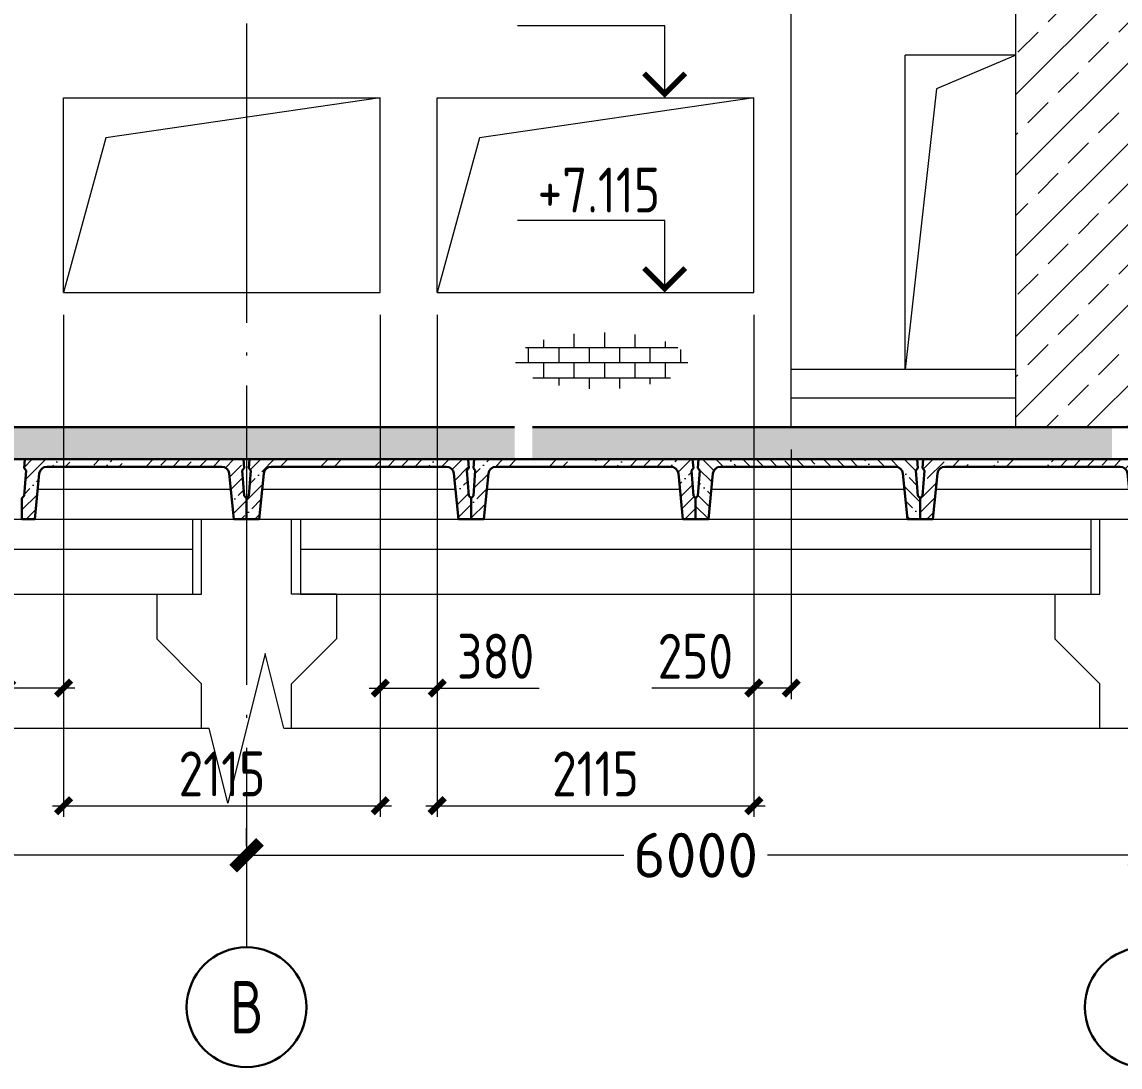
# Model space of a CAD drawing. Extents: x -965262 to 1142518, y -357520 to 71675.
# Drawn here: x 912910 to 920245, y -226275 to -219293 of the extents above; entities that cross this region are included whole.
import ezdxf

# ---------------------------------------------------------------- set-up
doc = ezdxf.new("R2010")
doc.units = 0
doc.header["$LTSCALE"] = 10
doc.linetypes.add('DOTE', pattern=[2.4200000000000004, 2, -0.2, 0.02, -0.2])
doc.layers.get('0').update_dxf_attribs({"linetype": 'CONTINUOUS', "lineweight": 30})
doc.layers.get('Defpoints').update_dxf_attribs({"linetype": 'CONTINUOUS'})
doc.layers.add('DOTE', color=7, linetype='DOTE', lineweight=9)
doc.styles.add('GOST 2.304', font='isocpeur.ttf', dxfattribs={"width": 0.75, "height": 250})
doc.styles.get("Standard").update_dxf_attribs({"font": 'isocpeur.ttf', "height": 300})
doc.styles.add('ГОСТ 2м', font='isocpeur.ttf', dxfattribs={"width": 0.8, "height": 250})
doc.dimstyles.get("Standard").update_dxf_attribs({"dimscale": 100, "dimtxt": 300, "dimasz": 1.8, "dimexe": 1.8, "dimexo": 0.625, "dimgap": 0.9, "dimtad": 0, "dimdec": 0, "dimzin": 0, "dimdsep": 46, "dimtxsty": 'Standard', "dimblk": 'ARCHTICK', "dimcen": 0.9, "dimclrd": 256, "dimclre": 256, "dimclrt": 256, "dimadec": 0, "dimazin": 0, "dimtfac": 1, "dimtdec": 0, "dimtofl": 0, "dimtmove": 0, "dimatfit": 3, "dimfxl": 1, "dimtolj": 1, "dimtzin": 0, "dimlwd": 15, "dimlwe": 15, "dimarcsym": 0})
doc.dimstyles.new('ГОСТ 2м', dxfattribs={"dimtxt": 250, "dimasz": 100, "dimexe": 75, "dimexo": 150, "dimgap": 62.5, "dimtad": 1, "dimdec": 0, "dimtxsty": 'ГОСТ 2м', "dimblk": 'ARCHTICK', "dimcen": 150, "dimdle": 75, "dimclrd": 256, "dimclre": 256, "dimclrt": 256, "dimadec": 0, "dimazin": 0, "dimtfac": 1, "dimtdec": 0, "dimtmove": 0, "dimatfit": 3, "dimldrblk": 'OBLIQUE', "dimfxl": 1, "dimlwd": 15, "dimlwe": 15, "dimarcsym": 0})

# ---------------------------------------------------------------- blocks, each defined once
blk = doc.blocks.new('y')
at = {"lineweight": 15}
h = blk.add_hatch(dxfattribs=at)
h.set_pattern_fill('ANSI35', color=256, scale=20, angle=90, style=0)
h.set_pattern_definition([(135, (-71939.61686891678, 175751.5078694499), (-89.80256121069154, -89.80256121069152), []), (135, (-71939.61686891678, 175841.3104694499), (-89.80256121069154, -89.80256121069152), [158.75, -31.75, 0, -31.75])])
edge = h.paths.add_edge_path()
edge.add_ellipse((16945.92276165599, 173767.7838976608), major_axis=(35.35533905933786, 35.35533905933786), ratio=0.9999999999995799, start_angle=45.0000000000287, end_angle=129.2894068624969)
edge.add_line((16896.17090214556, 173772.7590836118), (16865.67338355049, 173467.7838976608))
edge.add_line((16865.67338355037, 173467.7838976608), (16780.67338355037, 173467.7838976608))
edge.add_line((16780.67338355037, 173467.7838976608), (16780.67338355037, 173607.7838976608))
edge.add_line((16780.67338355037, 173607.7838976608), (16795.83821871527, 173622.7838976608))
edge.add_line((16795.83821871527, 173622.7838976608), (16808.91514179227, 173792.7838976606))
edge.add_line((16808.91514179227, 173792.7838976607), (16796.05799893499, 173807.7838976608))
edge.add_line((16796.05799893499, 173807.7838976608), (16800.67338355037, 173867.7838976608))
edge.add_line((16800.67338355037, 173867.7838976608), (18260.67338355037, 173867.7838976608))
edge.add_line((18260.67338355037, 173867.7838976608), (18265.28876816574, 173807.7838976608))
edge.add_line((18265.28876816574, 173807.7838976608), (18252.43162530847, 173792.7838976608))
edge.add_line((18252.43162530847, 173792.7838976608), (18265.50854838546, 173622.7838976608))
edge.add_line((18265.50854838546, 173622.7838976608), (18280.67338355037, 173607.7838976608))
edge.add_line((18280.67338355037, 173607.7838976608), (18280.67338355037, 173467.7838976608))
edge.add_line((18280.67338355037, 173467.7838976608), (18195.67338355037, 173467.7838976608))
edge.add_line((18195.67338355037, 173467.7838976608), (18165.17586495529, 173772.7590836118))
edge.add_ellipse((18115.42400544486, 173767.7838976608), major_axis=(-35.35533905933542, 35.35533905933542), ratio=0.9999999999994393, start_angle=230.7105931375088, end_angle=314.9999999999839)
edge.add_line((18115.42400544486, 173817.7838976608), (16945.92276165611, 173817.7838976608))
h.paths.add_polyline_path([(17610.67338315689, 173817.7838976608), (17450.67338315689, 173817.7838976608), (17450.67338315689, 173867.7838976608), (17610.67338315689, 173867.7838976608)], flags=17)
h.paths.add_polyline_path([(17960.67338355037, 173817.7838976608), (17800.67336064647, 173817.7838976608), (17800.67336064647, 173867.7824385916), (17960.67338355037, 173867.7824385916)], flags=17)
for p, q in [((16800.67338355037, 173867.7838976608), (16796.05799893499, 173807.7838976608)), ((18260.67338355037, 173867.7838976608), (16800.67338355037, 173867.7838976608)), ((18260.67338355037, 173867.7838976608), (18265.28876816574, 173807.7838976608)), ((16808.91514179227, 173792.7838976608), (16795.83821871539, 173622.7838976608)), ((16808.91514179227, 173792.7838976608), (16796.05799893499, 173807.7838976608)), ((16896.17090214556, 173772.7590836118), (16865.67338355037, 173467.7838976608)), ((18115.42400544486, 173817.7838976608), (16945.92276165599, 173817.7838976608)), ((18165.17586495529, 173772.7590836118), (18195.67338355037, 173467.7838976608)), ((18252.43162530859, 173792.7838976608), (18265.28876816574, 173807.7838976608)), ((18252.43162530859, 173792.7838976608), (18265.50854838546, 173622.7838976608)), ((16780.67338355037, 173607.7838976608), (16795.83821871539, 173622.7838976608)), ((18280.67338355037, 173607.7838976608), (18265.50854838535, 173622.7838976608)), ((16780.67338355037, 173607.7838976608), (16780.67338355037, 173467.7838976608)), ((18280.67338355037, 173607.7838976608), (18280.67338355037, 173467.7838976608)), ((18280.67338355049, 173607.7838976608), (18280.67338355049, 173467.7838976608)), ((16780.67338355037, 173467.7838976608), (16865.67338355037, 173467.7838976608)), ((18280.67338355037, 173467.7838976608), (18195.67338355037, 173467.7838976608))]:
    blk.add_line(p, q)
for p, q in [((18175.67338355037, 173667.7838976608), (16885.67338355049, 173667.7838976608)), ((18195.67338355037, 173467.7838976608), (16865.67338355037, 173467.7838976608))]:
    blk.add_line(p, q, dxfattribs=at)
for centre, start, end in [((16945.92276165599, 173767.7838976608), 90, 174.2894068631641), ((18115.42400544486, 173767.7838976608), 5.710593136835943, 90)]:
    blk.add_arc(centre, 50, start, end)
blk = doc.blocks.new('_ArchTick')
at = {"color": 0, "linetype": 'ByBlock', "lineweight": 0, "const_width": 0.4}
blk.add_lwpolyline([(-0.5, -0.5), (0.5, 0.5)], dxfattribs=at)
blk = doc.blocks.new('*D2238')
at = {"lineweight": 15, "transparency": 16777216}
for p, q in [((914410.1801924697, -224797.05722018), (914410.1801924697, -224679.55722018)), ((920410.1801924696, -224797.05722018), (920410.1801924696, -224679.55722018)), ((914410.1801924697, -224859.55722018), (916930.1801924696, -224859.55722018)), ((920410.1801924696, -224859.55722018), (917890.1801924696, -224859.55722018))]:
    blk.add_line(p, q, dxfattribs=at)
at = {"layer": 'Defpoints', "color": 0, "lineweight": 15, "transparency": 16777216}
for p in [(914410.1801924697, -224859.55722018), (914410.1801924697, -224859.55722018), (920410.1801924696, -224859.55722018, 1451.289929769186)]:
    blk.add_point(p, dxfattribs=at)
at = {"lineweight": 15, "transparency": 16777216, "xscale": 180, "yscale": 180, "zscale": 180, "rotation": 180}
blk.add_blockref('_ArchTick', (914410.1801924697, -224859.55722018), dxfattribs=at)
at = {"lineweight": 15, "transparency": 16777216, "xscale": 180, "yscale": 180, "zscale": 180}
blk.add_blockref('_ArchTick', (920410.1801924696, -224859.55722018), dxfattribs=at)
at = {"lineweight": 15, "transparency": 16777216, "insert": (917410.1801924696, -224859.55722018), "char_height": 300, "attachment_point": 5}
blk.add_mtext('\\A1;6000', dxfattribs=at)
blk = doc.blocks.new('*D2239')
at = {"lineweight": 15, "transparency": 16777216}
for p, q in [((908410.1801924697, -224797.05722018), (908410.1801924697, -224679.55722018)), ((914410.1801924696, -224797.05722018), (914410.1801924696, -224679.55722018)), ((908410.1801924697, -224859.55722018), (910930.1801924696, -224859.55722018)), ((914410.1801924696, -224859.55722018), (911890.1801924696, -224859.55722018))]:
    blk.add_line(p, q, dxfattribs=at)
at = {"layer": 'Defpoints', "color": 0, "lineweight": 15, "transparency": 16777216}
for p in [(908410.1801924697, -224859.55722018), (908410.1801924697, -224859.55722018), (914410.1801924696, -224859.55722018, 1451.289929769186)]:
    blk.add_point(p, dxfattribs=at)
at = {"lineweight": 15, "transparency": 16777216, "xscale": 180, "yscale": 180, "zscale": 180, "rotation": 180}
blk.add_blockref('_ArchTick', (908410.1801924697, -224859.55722018), dxfattribs=at)
at = {"lineweight": 15, "transparency": 16777216, "xscale": 180, "yscale": 180, "zscale": 180}
blk.add_blockref('_ArchTick', (914410.1801924696, -224859.55722018), dxfattribs=at)
at = {"lineweight": 15, "transparency": 16777216, "insert": (911410.1801924696, -224859.55722018), "char_height": 300, "attachment_point": 5}
blk.add_mtext('\\A1;6000', dxfattribs=at)
blk = doc.blocks.new('*D2251')
at = {"lineweight": 15, "transparency": 16777216}
for p, q in [((913188.6467212327, -221249.5105298382), (913188.6467212327, -223817.8397217337)), ((912808.6467212327, -222149.5105298381), (912808.6467212327, -223817.8397217337)), ((912808.6467212327, -223742.8397217337), (912127.6467212327, -223742.8397217337)), ((913263.6467212327, -223742.8397217337), (912808.6467212327, -223742.8397217337))]:
    blk.add_line(p, q, dxfattribs=at)
at = {"layer": 'Defpoints', "color": 0, "lineweight": 15, "transparency": 16777216}
for p in [(913188.6467212327, -221099.5105298382), (912808.6467212327, -221999.5105298381), (912808.6467212327, -223742.8397217337)]:
    blk.add_point(p, dxfattribs=at)
at = {"lineweight": 15, "transparency": 16777216, "xscale": 100, "yscale": 100, "zscale": 100, "rotation": 180}
blk.add_blockref('_ArchTick', (912808.6467212327, -223742.8397217337), dxfattribs=at)
at = {"lineweight": 15, "transparency": 16777216, "xscale": 100, "yscale": 100, "zscale": 100}
blk.add_blockref('_ArchTick', (913188.6467212327, -223742.8397217337), dxfattribs=at)
at = {"lineweight": 15, "transparency": 16777216, "insert": (912418.1467212327, -223530.3397217337), "char_height": 250, "attachment_point": 5, "style": 'ГОСТ 2м'}
blk.add_mtext('{\\H1.2x;380}', dxfattribs=at)
blk = doc.blocks.new('_Oblique')
at = {"color": 0, "linetype": 'ByBlock', "lineweight": -2}
blk.add_line((-0.5, -0.5), (0.5, 0.5), dxfattribs=at)
blk = doc.blocks.new('*D2252')
at = {"lineweight": 15, "transparency": 16777216}
for p, q in [((913188.6467212327, -221249.5105298371), (913188.6467212327, -224603.659333827)), ((915303.6467212327, -221249.5105298382), (915303.6467212327, -224603.659333827)), ((913113.6467212327, -224528.659333827), (915378.6467212327, -224528.659333827))]:
    blk.add_line(p, q, dxfattribs=at)
at = {"layer": 'Defpoints', "color": 0, "lineweight": 15, "transparency": 16777216}
for p in [(913188.6467212327, -221099.5105298371), (915303.6467212327, -221099.5105298382), (915303.6467212327, -224528.659333827)]:
    blk.add_point(p, dxfattribs=at)
at = {"lineweight": 15, "transparency": 16777216, "xscale": 100, "yscale": 100, "zscale": 100, "rotation": 180}
blk.add_blockref('_ArchTick', (913188.6467212327, -224528.659333827), dxfattribs=at)
at = {"lineweight": 15, "transparency": 16777216, "xscale": 100, "yscale": 100, "zscale": 100}
blk.add_blockref('_ArchTick', (915303.6467212327, -224528.659333827), dxfattribs=at)
at = {"lineweight": 15, "transparency": 16777216, "insert": (914246.1467212327, -224316.159333827), "char_height": 250, "attachment_point": 5, "style": 'ГОСТ 2м'}
blk.add_mtext('{\\H1.2x;2115}', dxfattribs=at)
blk = doc.blocks.new('*D2253')
at = {"lineweight": 15, "transparency": 16777216}
for p, q in [((915303.6467212327, -221249.5105298382), (915303.6467212327, -223817.8397217337)), ((915683.6467212327, -221249.5105298382), (915683.6467212327, -223817.8397217337)), ((915228.6467212327, -223742.8397217337), (915683.6467212327, -223742.8397217337)), ((915683.6467212327, -223742.8397217337), (916364.6467212327, -223742.8397217337))]:
    blk.add_line(p, q, dxfattribs=at)
at = {"layer": 'Defpoints', "color": 0, "lineweight": 15, "transparency": 16777216}
for p in [(915303.6467212327, -221099.5105298382), (915683.6467212327, -221099.5105298382), (915683.6467212327, -223742.8397217337)]:
    blk.add_point(p, dxfattribs=at)
at = {"lineweight": 15, "transparency": 16777216, "xscale": 100, "yscale": 100, "zscale": 100, "rotation": 180}
blk.add_blockref('_ArchTick', (915303.6467212327, -223742.8397217337), dxfattribs=at)
at = {"lineweight": 15, "transparency": 16777216, "xscale": 100, "yscale": 100, "zscale": 100}
blk.add_blockref('_ArchTick', (915683.6467212327, -223742.8397217337), dxfattribs=at)
at = {"lineweight": 15, "transparency": 16777216, "insert": (916074.1467212327, -223530.3397217337), "char_height": 250, "attachment_point": 5, "style": 'ГОСТ 2м'}
blk.add_mtext('{\\H1.2x;380}', dxfattribs=at)
blk = doc.blocks.new('*D2254')
at = {"lineweight": 15, "transparency": 16777216}
for p, q in [((915683.6467212327, -221249.510529838), (915683.6467212327, -224603.659333827)), ((917798.6467212327, -221249.5105298382), (917798.6467212327, -224603.659333827)), ((915608.6467212327, -224528.659333827), (917873.6467212327, -224528.659333827))]:
    blk.add_line(p, q, dxfattribs=at)
at = {"layer": 'Defpoints', "color": 0, "lineweight": 15, "transparency": 16777216}
for p in [(915683.6467212327, -221099.510529838), (917798.6467212327, -221099.5105298382), (917798.6467212327, -224528.659333827)]:
    blk.add_point(p, dxfattribs=at)
at = {"lineweight": 15, "transparency": 16777216, "xscale": 100, "yscale": 100, "zscale": 100, "rotation": 180}
blk.add_blockref('_ArchTick', (915683.6467212327, -224528.659333827), dxfattribs=at)
at = {"lineweight": 15, "transparency": 16777216, "xscale": 100, "yscale": 100, "zscale": 100}
blk.add_blockref('_ArchTick', (917798.6467212327, -224528.659333827), dxfattribs=at)
at = {"lineweight": 15, "transparency": 16777216, "insert": (916741.1467212327, -224316.159333827), "char_height": 250, "attachment_point": 5, "style": 'ГОСТ 2м'}
blk.add_mtext('{\\H1.2x;2115}', dxfattribs=at)
blk = doc.blocks.new('*D2255')
at = {"lineweight": 15, "transparency": 16777216}
for p, q in [((917798.6467212328, -221249.5105298381), (917798.6467212328, -223817.8397217337)), ((918048.6467212328, -222149.5105298382), (918048.6467212328, -223817.8397217337)), ((917798.6467212328, -223742.8397217337), (917117.6467212328, -223742.8397217337)), ((918048.6467212328, -223742.8397217337), (917723.6467212328, -223742.8397217337))]:
    blk.add_line(p, q, dxfattribs=at)
at = {"layer": 'Defpoints', "color": 0, "lineweight": 15, "transparency": 16777216}
for p in [(917798.6467212328, -221099.5105298381), (918048.6467212328, -221999.5105298382), (918048.6467212328, -223742.8397217337)]:
    blk.add_point(p, dxfattribs=at)
at = {"lineweight": 15, "transparency": 16777216, "xscale": 100, "yscale": 100, "zscale": 100, "rotation": 180}
blk.add_blockref('_ArchTick', (917798.6467212328, -223742.8397217337), dxfattribs=at)
at = {"lineweight": 15, "transparency": 16777216, "xscale": 100, "yscale": 100, "zscale": 100}
blk.add_blockref('_ArchTick', (918048.6467212328, -223742.8397217337), dxfattribs=at)
at = {"lineweight": 15, "transparency": 16777216, "insert": (917408.1467212328, -223530.3397217337), "char_height": 250, "attachment_point": 5, "style": 'ГОСТ 2м'}
blk.add_mtext('{\\H1.2x;250}', dxfattribs=at)

msp = doc.modelspace()

# ---------------------------------------------------------------- hatches: boundary and pattern name
at = {"lineweight": 15}
h = msp.add_hatch(dxfattribs=at)
h.set_pattern_fill('ANSI33', color=256, scale=60)
h.set_pattern_definition([(45, (514979.2045125915, -222929.9571535458), (-269.4076836320746, 269.4076836320746), []), (45, (515248.6123125915, -222929.9571535458), (-269.4076836320746, 269.4076836320746), [190.5, -95.25])])
h.paths.add_polyline_path([(925598.6467212331, -217166.3951951257), (925598.6467212331, -215914.6946850298), (922823.4134568451, -215914.5107450879), (922698.4134568451, -215414.5107450879), (922448.4134568451, -216414.5107450879), (922323.4863412828, -215914.8022828387), (919548.6467212331, -215914.6183689872), (919548.6467212331, -217105.8951951257)])
h.paths.add_polyline_path([(919548.6467212328, -221999.5105298382), (920410.1801924696, -221999.5105298382), (920410.1801924696, -217814.5105298382), (920325.1801924692, -217814.5105298382), (920294.682673875, -217509.5353438871, 0.3853135861200905), (920244.9308143645, -217464.5105298382), (919548.6467212331, -217464.5105298382)])
h.paths.add_polyline_path([(920410.1801924696, -221999.5105298382), (925598.6467212328, -221999.5105298382), (925598.646721233, -217464.5105298381), (925075.4295705751, -217464.5105298381, 0.3853135861202014), (925025.6777110647, -217509.5353438871), (924995.1801924696, -217814.5105298381), (924910.1801924696, -217814.5105298381), (924825.1801924695, -217814.5105298381), (924794.6826738743, -217509.5353438871, 0.3853135861200936), (924744.9308143639, -217464.5105298381), (923575.429570575, -217464.5105298381, 0.3853135861202015), (923525.6777110646, -217509.5353438871), (923495.1801924695, -217814.5105298381), (923410.1801924695, -217814.5105298381), (923325.1801924694, -217814.5105298381), (923294.6826738742, -217509.5353438871, 0.3853135861200923), (923244.9308143638, -217464.5105298381), (922075.4295705749, -217464.5105298381, 0.3853135861202014), (922025.6777110645, -217509.5353438871), (921995.1801924694, -217814.5105298381), (921910.1801924694, -217814.5105298381), (921825.1801924693, -217814.5105298382), (921794.6826738741, -217509.5353438871, 0.385313586120093), (921744.9308143636, -217464.5105298382), (920575.4295705748, -217464.5105298382, 0.3853135861202014), (920525.6777110642, -217509.5353438871), (920495.1801924693, -217814.5105298382), (920410.1801924696, -217814.5105298382)])
h = msp.add_hatch(dxfattribs=at)
h.set_pattern_fill('AR-B816', color=1, scale=0.5)
h.set_pattern_definition([(0, (918732.8903899256, -395913.8470730501), (0, 101.6), []), (90, (918732.8903899256, -395913.8470730501), (-101.6, 101.6), [101.6, -101.6])])
edge = h.paths.add_edge_path()
edge.add_ellipse((916782.6799320396, -221555.9080115175), major_axis=(576.360200571455, 0), ratio=0.3284224617196059, start_angle=0, end_angle=360)
h = msp.add_hatch(dxfattribs=at)
h.set_pattern_fill('ANSI35', scale=40, angle=90)
h.set_pattern_definition([(135, (908554.2162556967, -222092.5361275929), (-179.6051224213831, -179.605122421383), []), (135, (908554.2162556967, -221912.9309275929), (-179.6051224213831, -179.605122421383), [317.5, -63.5, 0, -63.5])])
h.paths.add_polyline_path([(920190.1801924696, -221999.5105298381), (920310.1801924696, -221999.5105298381), (920310.1801924696, -222214.5105298382), (920190.1801924696, -222214.5105298382)])
h.paths.add_polyline_path([(916200.1801924696, -221999.5105298382), (916320.1801924696, -221999.5105298381), (916320.1801924696, -222214.5105298382), (916200.1801924696, -222214.5105298382)])
h.paths.add_polyline_path([(902410.1801924696, -221999.5105298381), (904440.1801924696, -221999.5105298381), (904440.1801924696, -222214.5105298381), (902410.1801924696, -222214.5105298381)], flags=17)
h.paths.add_polyline_path([(904440.1801924696, -221999.5105298381), (904560.1801924696, -221999.5105298381), (904560.1801924696, -222214.5105298381), (904440.1801924696, -222214.5105298381)], flags=16)
h.paths.add_polyline_path([(926410.1801924696, -221999.5105298381), (926410.1801924696, -222214.5105298381), (902410.1801924696, -222214.5105298381), (902410.1801924696, -221999.5105298381)])
at = {"lineweight": 0}
h = msp.add_hatch(dxfattribs=at)
h.set_pattern_fill('ANSI35', scale=20, angle=90, style=0)
h.set_pattern_definition([(135, (893129.5068089198, -396082.294427499), (-89.80256121069154, -89.80256121069152), []), (135, (893129.5068089198, -395992.4918274991), (-89.80256121069154, -89.80256121069152), [158.75, -31.75, 0, -31.75])])
edge = h.paths.add_edge_path()
edge.add_ellipse((918744.9308143634, -222314.5105298382), major_axis=(-35.35533905933786, 35.35533905933786), ratio=0.9999999999995799, start_angle=230.7105931375031, end_angle=314.9999999999713, ccw=False)
edge.add_line((918794.6826738738, -222309.5353438872), (918825.1801924689, -222614.5105298382))
edge.add_line((918825.180192469, -222614.5105298382), (918910.180192469, -222614.5105298382))
edge.add_line((918910.180192469, -222614.5105298382), (918910.180192469, -222474.5105298382))
edge.add_line((918910.180192469, -222474.5105298382), (918895.0153573041, -222459.5105298382))
edge.add_line((918895.0153573041, -222459.5105298382), (918881.9384342271, -222289.5105298384))
edge.add_line((918881.9384342271, -222289.5105298383), (918894.7955770844, -222274.5105298382))
edge.add_line((918894.7955770844, -222274.5105298382), (918890.180192469, -222214.5105298382))
edge.add_line((918890.180192469, -222214.5105298382), (917430.180192469, -222214.5105298382))
edge.add_line((917430.180192469, -222214.5105298382), (917425.5648078537, -222274.5105298382))
edge.add_line((917425.5648078537, -222274.5105298382), (917438.4219507109, -222289.5105298382))
edge.add_line((917438.4219507109, -222289.5105298382), (917425.345027634, -222459.5105298382))
edge.add_line((917425.345027634, -222459.5105298382), (917410.180192469, -222474.5105298382))
edge.add_line((917410.180192469, -222474.5105298382), (917410.180192469, -222614.5105298382))
edge.add_line((917410.180192469, -222614.5105298382), (917495.180192469, -222614.5105298382))
edge.add_line((917495.180192469, -222614.5105298382), (917525.6777110641, -222309.5353438872))
edge.add_ellipse((917575.4295705745, -222314.5105298382), major_axis=(35.35533905933542, 35.35533905933542), ratio=0.9999999999994393, start_angle=45.00000000001609, end_angle=129.2894068624912, ccw=False)
edge.add_line((917575.4295705745, -222264.5105298382), (918744.9308143633, -222264.5105298382))

# ---------------------------------------------------------------- linework, layer by layer
at = {"color": 1, "lineweight": 15}
for p, q in [((918048.6467212328, -221999.5105298381, 9801.825025596196), (918048.646721233, -217464.5105298382, 9801.825025596196)), ((913188.6467212327, -221099.5105298382, 9801.825025596198), (913188.6467212327, -219799.5105298382, 9801.825025596194)), ((913188.6467212326, -219799.5105298382, 9801.825025596196), (915303.6467212327, -219799.5105298382, 9801.825025596196)), ((915303.6467212323, -219799.5105298382, 9801.8250255962), (913470.716229381, -220066.5878054466, 9801.82502559621)), ((915303.6467212326, -221099.5105298382, 9801.825025596194), (915303.6467212327, -219799.5105298382, 9801.825025596194)), ((915683.6467212328, -219799.5105298382, 9801.825025596198), (917798.6467212329, -219799.5105298381, 9801.825025596198)), ((915683.6467212327, -221099.5105298382, 9801.825025596196), (915683.6467212328, -219799.5105298382, 9801.825025596196)), ((917798.6467212326, -219799.5105298382, 9801.825025596198), (915965.7162293813, -220066.5878054466, 9801.825025596208)), ((917798.6467212328, -221099.5105298381, 9801.825025596196), (917798.6467212329, -219799.5105298381, 9801.825025596196)), ((913470.716229381, -220066.5878054466, 9801.82502559621), (913188.6467212324, -221099.5105298379, 9801.825025596203)), ((915965.7162293813, -220066.5878054466, 9801.825025596208), (915683.6467212327, -221099.510529838, 9801.825025596201)), ((913188.6467212327, -221099.5105298382, 9801.825025596198), (915303.6467212327, -221099.5105298382, 9801.825025596196)), ((915683.6467212327, -221099.5105298382, 9801.825025596196), (917798.6467212328, -221099.5105298381, 9801.825025596196))]:
    msp.add_line(p, q, dxfattribs=at)
at = {"lineweight": 15}
for p, q in [((919548.6467212328, -221999.5105298382, 9801.825025596196), (919548.6467212331, -217464.5105298382, 9801.825025596196)), ((918808.646721233, -221614.5105298381, 9801.825025596198), (918808.646721233, -219514.5105298381, 9801.825025596198)), ((919548.6467212328, -219514.5105298381, 9801.825025596198), (918808.646721233, -219514.5105298381, 9801.825025596198)), ((919548.646721233, -219514.5105298381, 9801.825025596198), (919019.8149594748, -219738.9572330024, 9801.825025596208)), ((919019.8149594748, -219738.9572330024, 9801.825025596208), (918808.646721233, -221614.5105298381, 9801.825025596198))]:
    msp.add_line(p, q, dxfattribs=at)
at = {"lineweight": 15, "ltscale": 100}
for p, q in [((917203.376501065, -219319.5105299181, 9801.825025596198), (916220.6364760234, -219319.5105299181, 9801.825025596198)), ((917203.376501065, -219799.5105298382, 9801.825025596198), (917203.376501065, -219319.5105299181, 9801.825025596198)), ((917203.376501065, -220619.5105299181, 9801.825025596198), (916220.6364760234, -220619.5105299181, 9801.825025596198)), ((917203.376501065, -221099.5105298381, 9801.825025596198), (917203.376501065, -220619.5105299181, 9801.825025596198))]:
    msp.add_line(p, q, dxfattribs=at)
at = {"color": 7, "lineweight": 15}
for p, q in [((919548.6467212328, -221614.5105298381, 9801.825025596198), (918048.6467212328, -221614.5105298381, 9801.825025596198)), ((919548.6467212328, -221807.0105298382, 9801.825025596198), (918048.6467212328, -221807.0105298382, 9801.825025596198)), ((908770.1801924696, -222614.5105298381, 9801.825025596198), (914050.1801924696, -222614.5105298381, 9801.825025596198)), ((914050.1801924696, -222614.5105298381, 9801.825025596198), (914050.1801924696, -222814.5105298381, 9801.825025596198)), ((914110.1801924696, -223114.5105298381, 9801.825025596198), (914110.1801924695, -222614.5105298381, 9801.825025596198)), ((914710.1801924696, -223114.5105298381, 9801.825025596198), (914710.1801924695, -222614.5105298381, 9801.825025596198)), ((914770.1801924695, -222614.5105298381, 9801.825025596198), (914770.1801924696, -222814.5105298381, 9801.825025596198)), ((917495.180192469, -222614.5105298381, 9801.825025596198), (920050.1801924696, -222614.5105298381, 9801.825025596198)), ((920050.1801924696, -222614.5105298381, 9801.825025596198), (920050.1801924696, -222814.5105298381, 9801.825025596198)), ((920110.1801924696, -223114.5105298381, 9801.825025596198), (920110.1801924695, -222614.5105298381, 9801.825025596198)), ((908770.1801924696, -222814.5105298381, 9801.825025596198), (914050.1801924696, -222814.5105298381, 9801.825025596198)), ((914050.1801924696, -222814.5105298381, 9801.825025596198), (914050.1801924696, -223114.5105298381, 9801.825025596198)), ((914770.1801924696, -222814.5105298381, 9801.825025596198), (920050.1801924696, -222814.5105298381, 9801.825025596198)), ((914770.1801924696, -222814.510529838, 9801.825025596198), (914770.1801924696, -223114.510529838, 9801.825025596198)), ((920050.1801924696, -222814.5105298381, 9801.825025596198), (920050.1801924696, -223114.5105298381, 9801.825025596198)), ((908770.1801924696, -223114.5105298381, 9801.825025596198), (914050.1801924696, -223114.5105298381, 9801.825025596198)), ((913810.1801924696, -223114.5105298381, 9801.825025596198), (913810.1801924696, -223414.5105298381, 9801.825025596198)), ((913810.1801924696, -223114.5105298381, 9801.825025596198), (913810.1801924696, -223398.908884008, 9801.825025596198)), ((913810.1801924696, -223114.5105298381, 9801.825025596198), (914110.1801924696, -223114.5105298381, 9801.825025596198)), ((915010.1801924696, -223114.5105298381, 9801.825025596198), (914710.1801924696, -223114.5105298381, 9801.825025596198)), ((914770.1801924696, -223114.5105298381, 9801.825025596198), (920050.1801924696, -223114.5105298381, 9801.825025596198)), ((915010.1801924696, -223114.5105298381, 9801.825025596198), (915010.1801924696, -223414.5105298381, 9801.825025596198)), ((915010.1801924696, -223114.5105298381, 9801.825025596198), (915010.1801924696, -223398.908884008, 9801.825025596198)), ((919810.1801924696, -223114.5105298381, 9801.825025596198), (919810.1801924696, -223414.5105298381, 9801.825025596198)), ((919810.1801924696, -223114.5105298381, 9801.825025596198), (919810.1801924696, -223398.908884008, 9801.825025596198)), ((919810.1801924696, -223114.5105298381, 9801.825025596198), (920110.1801924696, -223114.5105298381, 9801.825025596198)), ((914110.1801924696, -223714.5105298381, 9801.825025596198), (913810.1801924696, -223414.5105298381, 9801.825025596198)), ((914710.1801924696, -223714.5105298381, 9801.825025596198), (915010.1801924696, -223414.5105298381, 9801.825025596198)), ((920110.1801924696, -223714.5105298381, 9801.825025596198), (919810.1801924696, -223414.5105298381, 9801.825025596198)), ((914110.1801924699, -224011.7143280565, 9801.825025596198), (914110.1801924696, -223714.5105298381, 9801.825025596198)), ((914710.1801924697, -224011.7143280566, 9801.825025596198), (914710.1801924696, -223714.5105298381, 9801.825025596198)), ((920110.1801924697, -224011.7143280571, 9801.825025596198), (920110.1801924696, -223714.5105298381, 9801.825025596198))]:
    msp.add_line(p, q, dxfattribs=at)
at = {"color": 7}
for p, q in [((916200.1801924696, -221999.5105298381, 9801.825025596198), (904560.1801924695, -221999.5105298381, 9801.825025596198)), ((926410.1801924696, -221999.5105298382, 9801.825025596198), (916320.1801924696, -221999.5105298382, 9801.825025596198)), ((926410.1801924696, -222214.5105298381, 9801.825025596198), (902410.1801924696, -222214.5105298381, 9801.825025596198)), ((917430.180192469, -222214.5105298382, 9801.825025596198), (917425.5648078537, -222274.5105298382, 9801.825025596198)), ((917430.180192469, -222214.5105298382, 9801.825025596198), (918890.180192469, -222214.5105298382, 9801.825025596198)), ((918890.180192469, -222214.5105298382, 9801.825025596198), (918894.7955770844, -222274.5105298382, 9801.825025596198)), ((917438.4219507108, -222289.5105298382, 9801.825025596198), (917425.345027634, -222459.5105298382, 9801.825025596198)), ((917438.4219507108, -222289.5105298382, 9801.825025596198), (917425.5648078537, -222274.5105298382, 9801.825025596198)), ((917525.6777110641, -222309.5353438872, 9801.825025596198), (917495.180192469, -222614.5105298382, 9801.825025596198)), ((917575.4295705745, -222264.5105298382, 9801.825025596198), (918744.9308143634, -222264.5105298382, 9801.825025596198)), ((918794.6826738738, -222309.5353438872, 9801.825025596198), (918825.180192469, -222614.5105298382, 9801.825025596198)), ((918881.9384342271, -222289.5105298382, 9801.825025596198), (918894.7955770844, -222274.5105298382, 9801.825025596198)), ((918881.9384342271, -222289.5105298382, 9801.825025596198), (918895.015357304, -222459.5105298382, 9801.825025596198)), ((917410.180192469, -222474.5105298382, 9801.825025596198), (917425.3450276341, -222459.5105298382, 9801.825025596198)), ((918910.180192469, -222474.5105298382, 9801.825025596198), (918895.015357304, -222459.5105298382, 9801.825025596198)), ((917410.180192469, -222474.5105298382, 9801.825025596198), (917410.180192469, -222614.5105298382, 9801.825025596198)), ((917410.1801924689, -222474.5105298382, 9801.825025596198), (917410.1801924689, -222614.5105298382, 9801.825025596198)), ((918910.180192469, -222474.5105298382, 9801.825025596198), (918910.180192469, -222614.5105298382, 9801.825025596198)), ((917410.180192469, -222614.5105298382, 9801.825025596198), (917495.180192469, -222614.5105298382, 9801.825025596198)), ((918910.180192469, -222614.5105298382, 9801.825025596198), (918825.180192469, -222614.5105298382, 9801.825025596198))]:
    msp.add_line(p, q, dxfattribs=at)
at = {"color": 7, "lineweight": 0}
for p, q in [((917515.1801924688, -222414.5105298382, 9801.825025596198), (918805.1801924689, -222414.5105298382, 9801.825025596198)), ((917495.180192469, -222614.5105298382, 9801.825025596198), (918825.180192469, -222614.5105298382, 9801.825025596198))]:
    msp.add_line(p, q, dxfattribs=at)
at = {"color": 5, "lineweight": 15, "ltscale": 10, "extrusion": (1.83697019872103e-16, -1, 0)}
for p, q in [((901600.1802412776, -224012.3002390844, 9801.825025596234), (914160.1801924694, -224011.7143280559, 9801.825025596423)), ((914660.1801924694, -224011.7143280559, 9801.825025596423), (927220.1801924667, -224011.7143280808, 9801.825025596234))]:
    msp.add_line(p, q, dxfattribs=at)
at = {"lineweight": 15, "ltscale": 100, "const_width": 35.999999994, "elevation": 10886.92167294967}
for points in [[(917066.1044695664, -219636.7826620985), (917203.376501065, -219774.054693597), (917340.6485325631, -219636.7826620985)], [(917066.1044695664, -220936.7826620985), (917203.376501065, -221074.0546935969), (917340.6485325631, -220936.7826620985)]]:
    msp.add_lwpolyline(points, dxfattribs=at)
at = {"color": 5, "lineweight": 15, "ltscale": 10, "elevation": 9801.825025596423}
for points in [[(914535.1801924694, -223511.7143280559), (914285.1801924694, -224511.7143280559)], [(914660.1801924694, -224011.7143280559), (914535.1801924694, -223511.7143280559)], [(914285.1801924694, -224511.7143280559), (914160.1801924694, -224011.7143280559)]]:
    msp.add_lwpolyline(points, dxfattribs=at)
at = {"color": 7}
for centre, start, end in [((917575.4295705745, -222314.5105298382, 9801.825025596198), 90, 174.2894068625003), ((918744.9308143634, -222314.5105298382, 9801.825025596198), 5.710593137499668, 90)]:
    msp.add_arc(centre, 50, start, end, dxfattribs=at)
at = {"layer": 'DOTE', "color": 7, "ltscale": 100}
msp.add_line((914410.1801924696, -216881.7824742369, 9801.825025596196), (914410.1801924696, -225474.7988670184, 9801.825025596198), dxfattribs=at)
at = {"layer": 'DOTE', "color": 7, "linetype": 'Continuous', "lineweight": 30}
for centre in [(914410.1801924694, -225874.7988670184, 9801.825025596198), (920410.1801924694, -225874.7988670184, 9801.825025596198)]:
    msp.add_circle(centre, 400, dxfattribs=at)

# ---------------------------------------------------------------- block references
at = {"color": 7, "lineweight": 15, "xscale": -1}
for p in [(931190.8535760198, -396082.2944274989, 9801.825025596165), (932690.8535760199, -396082.294427499, 9801.825025596165), (934190.85357602, -396082.2944274989, 9801.825025596165), (937190.8535760195, -396082.294427499, 9801.825025596165)]:
    msp.add_blockref('y', p, dxfattribs=at)

# ---------------------------------------------------------------- texts
at = {"lineweight": 15, "ltscale": 100, "style": 'GOST 2.304', "width": 0.8}
msp.add_text('+7.115', height=299.99999995, dxfattribs=at).set_placement((916354.992435137, -220565.5105299271, 9801.825025596198))
at = {"layer": 'DOTE', "color": 7, "linetype": 'Continuous', "lineweight": 30, "ltscale": 100, "insert": (914410.1801924694, -225874.7988670179, 9801.825025596223), "char_height": 350, "width": 800.00000000004, "attachment_point": 5, "style": 'GOST 2.304'}
msp.add_mtext('В', dxfattribs=at)

# ---------------------------------------------------------------- dimensions: what is measured, and where the dimension line sits
at = {"lineweight": 15}
for base, p1, p2, picture, middle in [((912808.6467212327, -223742.8397217337, 9801.825025596198), (913188.6467212327, -221099.5105298382, 9801.825025596198), (912808.6467212327, -221999.5105298381, 9801.825025596194), '*D2251', (912418.1467212327, -223530.3397217337, 9801.825025596198)), ((915303.6467212327, -224528.659333827, 9801.825025596198), (913188.6467212327, -221099.5105298371, 9801.825025596198), (915303.6467212327, -221099.5105298382, 9801.825025596196), '*D2252', (914246.1467212327, -224316.159333827, 9801.825025596198)), ((915683.6467212327, -223742.8397217337, 9801.825025596198), (915303.6467212327, -221099.5105298382, 9801.825025596196), (915683.6467212327, -221099.5105298382, 9801.825025596196), '*D2253', (916074.1467212327, -223530.3397217337, 9801.825025596198)), ((917798.6467212327, -224528.659333827, 9801.825025596198), (915683.6467212327, -221099.510529838, 9801.825025596196), (917798.6467212327, -221099.5105298382, 9801.825025596196), '*D2254', (916741.1467212327, -224316.159333827, 9801.825025596198))]:
    dim = msp.add_linear_dim(base=base, p1=p1, p2=p2, text='{\\H1.2x;<>}', dimstyle='ГОСТ 2м', dxfattribs=at)
    dim.commit()
    dim.dimension.update_dxf_attribs({"geometry": picture, "text_midpoint": middle})
dim = msp.add_linear_dim(base=(918048.6467212328, -223742.8397217337, 9801.825025596198), p1=(917798.6467212328, -221099.5105298381, 9801.825025596196), p2=(918048.6467212328, -221999.5105298382, 9801.825025596196), text='{\\H1.2x;<>}', dimstyle='ГОСТ 2м', dxfattribs=at)
dim.commit()
dim.dimension.update_dxf_attribs({"geometry": '*D2255', "text_midpoint": (917408.1467212328, -223742.8397217337, 9801.825025596198), "dimtype": 160})
at = {"color": 7, "lineweight": 15}
for base, p1, p2, picture, middle in [((908410.1801924697, -224859.55722018, 9801.825025596165), (914410.1801924696, -224859.55722018, 11253.11495536535), (908410.1801924697, -224859.55722018, 9801.825025596196), '*D2239', (911410.1801924696, -224859.55722018, 9801.825025596165)), ((914410.1801924697, -224859.55722018, 9801.825025596165), (920410.1801924696, -224859.55722018, 11253.11495536535), (914410.1801924697, -224859.55722018, 9801.825025596196), '*D2238', (917410.1801924696, -224859.55722018, 9801.825025596165))]:
    dim = msp.add_linear_dim(base=base, p1=p1, p2=p2, angle=180, dimstyle='Standard', dxfattribs=at)
    dim.commit()
    dim.dimension.update_dxf_attribs({"geometry": picture, "text_midpoint": middle})

doc.saveas('drawing.dxf')
